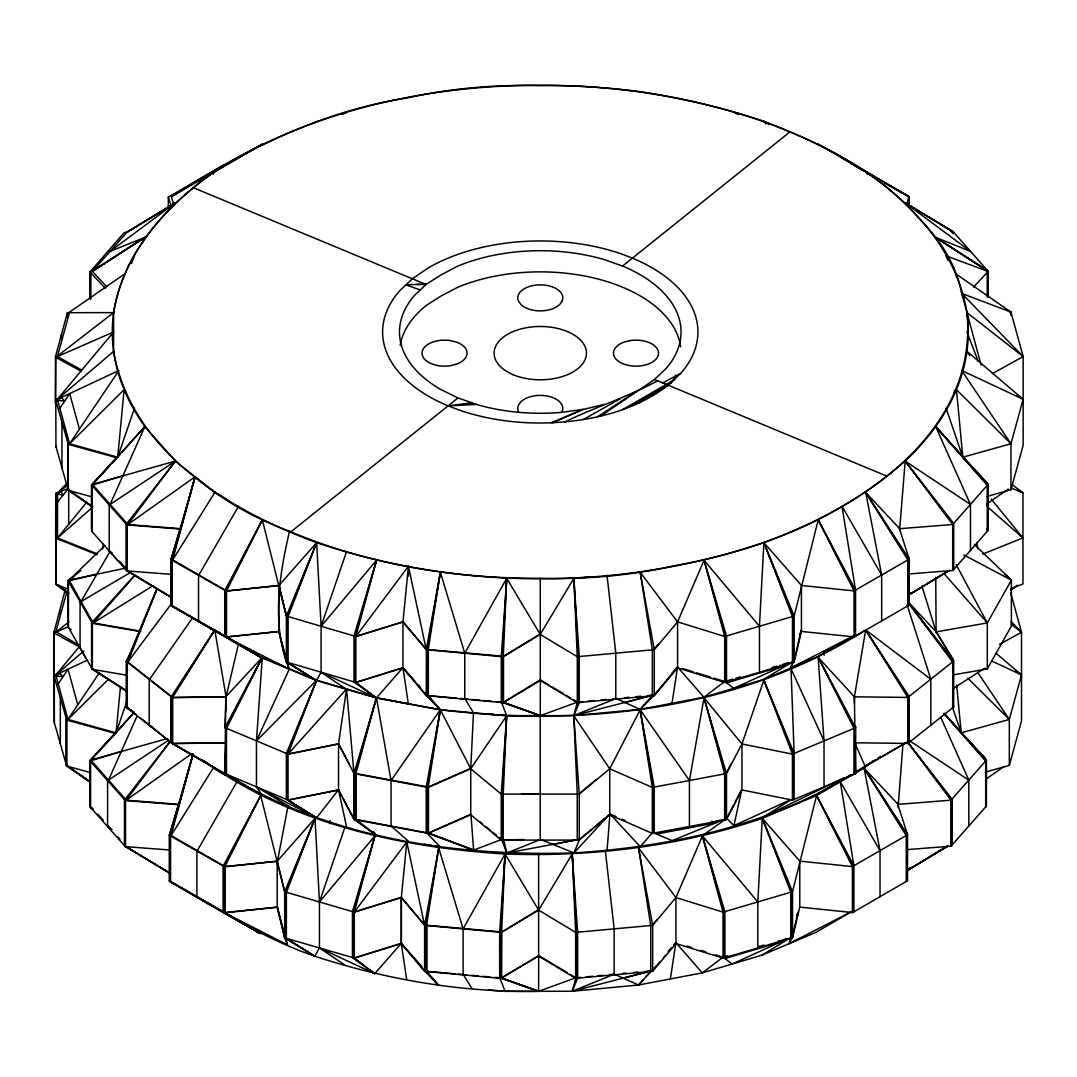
<?xml version="1.0" encoding="UTF-8"?>
<svg xmlns="http://www.w3.org/2000/svg" width="1077" height="1077" viewBox="0 0 1077 1077"><rect width="100%" height="100%" fill="white"/><g stroke="black" fill="none" stroke-linecap="round" stroke-linejoin="round"><path stroke-width="1.5" d="M329.952 823.743L329.952 820.391M824.188 655.099L824.188 651.747M854.411 742.78L907.844 743.413L930.824 725.225L930.824 679.25L865.679 629.951L854.411 696.806L855.515 773.623L792.43 800.09L741.959 789.953L726.49 819.489L724.646 819.934L652.325 833.396L609.744 814.75L579.224 840.087L501.249 840.087L470.73 814.75L470.73 768.776L473.49 712.772L464.941 698.879L459.946 698.434M540.277 578.322L540.277 680.422L577.285 702.689L654.291 695.648L677.581 667.875L724.686 682.441L726.517 682.01L794.166 662.005L801.436 631.432L854.048 636.884L909.176 605.059L908.719 557.671L899.039 527.34M567.283 972.639L538.688 955.582L538.621 991.325C462.693 992.725 386.831 979.828 314.753 956.201C263.192 938.538 217.581 908.786 170.556 881.955L169.264 881.08L169.264 835.106L178.486 804.707L125.511 800.628L124.461 799.659L89.822 760.604L114.876 733.343L66.666 720.028L54.321 676.733L54.16 675.589L58.427 673.206M548.907 685.026L540.331 679.91L540.264 715.653L506.675 715.747L440.305 709.824L376.358 697.99L316.396 680.529L261.899 657.872L172.199 606.284L170.893 605.409L170.893 559.434L180.128 529.036L127.153 524.97L126.103 523.987L91.464 484.933L116.504 457.685L68.309 444.357L55.95 401.061L55.789 399.917L60.056 397.534M96.849 553.713L57.525 537.921L57.525 492.903L66.949 483.371M131.179 652.985L126.224 661.318L126.224 707.306L172.32 743.615L238.179 781.552L224.958 773.623L225.753 696.873L262.29 657.36L284.92 666.865M225.618 747.707L224.958 773.623C328.418 837.973 453.915 856.619 573.96 852.903C670.217 846.764 768.224 826.005 851.086 774.713M173.855 204.765L171.378 196.768L262.33 144.062L198.585 181.057C327.166 94.83 488.877 72.361 640.182 91.68C719.53 103.594 798.057 127.396 865.706 171.472C914.158 205.088 957.197 252.503 966.931 312.559C978.589 431.285 861.735 507.684 763.889 542.673C620.042 590.856 460.498 590.856 316.651 542.673L278.822 585.551L278.822 631.539L286.388 662.005L355.868 682.441L402.946 667.673L408.331 703.9L376.452 697.761L346.538 688.957L338.528 743.978L288.044 754.115L224.958 727.648L226.062 696.832L238.542 643.656L248.316 649.296M225.658 754.142L224.958 773.623L288.044 800.09L316.517 817.86L338.541 789.764L346.498 826.597M759.46 672.263L759.46 626.289L704.062 560.269L677.581 621.887L654.291 649.673L577.285 656.714L540.277 634.447L506.702 578.322L503.269 656.714L503.269 702.689L426.25 695.648L402.892 667.686L376.358 697.99L321.094 672.263L321.094 626.289L316.651 542.673C228.593 509.986 131.421 451.653 113.61 351.385L57.404 399.298L69.601 443.751L117.703 457.2L119.884 454.75M225.066 774.996L213.206 768.116L171.028 835.617L193.039 754.048L169.735 834.742L224.878 866.581L277.193 861.223L284.678 891.783L352.462 911.613L354.293 912.057L401.304 897.37L424.621 925.345L501.626 932.386L505.059 853.994C399.648 847.451 290.938 823.461 203.984 760.806M652.366 695.917L652.366 649.943L640.182 572.25L677.581 621.887L724.686 636.467L759.46 626.289L763.889 542.673L801.436 585.457L801.436 631.432M538.635 853.994L538.635 956.093L575.643 978.36L652.662 971.319L675.939 943.546L723.044 958.113L724.888 957.682L757.818 947.935L757.818 901.961L762.26 818.345L816.581 795.553L864.077 768.13L873.285 760.82M464.752 699.215L464.752 653.241L506.702 578.322L502.286 656.62L502.286 702.608M757.818 947.935L792.524 937.677L799.794 907.103L799.794 861.129L762.26 818.345C679.695 846.482 592.054 857.104 505.059 853.994L500.643 932.292L500.643 978.266L538.635 956.093M506.702 578.322L501.29 656.62L501.29 702.594M799.794 907.103L852.405 912.556L853.913 911.815L853.913 865.841L816.581 795.553L792.524 891.702L757.818 901.961L702.419 835.94L675.939 897.558L652.662 925.345L575.643 932.386L538.635 910.119L505.059 853.994L499.647 932.292L499.647 978.266L500.643 978.266M607.105 849.793L609.811 815.545M970.458 504.467L935.671 426.546L988.08 484.394L952.687 524.512L899.726 528.699L905.192 461.091L970.458 504.467L970.458 550.455L953.724 569.504L952.687 570.487L908.005 574.028M903.011 743.359L898.097 807.656M112.223 463.11L117.703 457.2L124.124 389.672L69.601 443.751L118.874 370.528L57.404 399.298L113.61 331.999L57.404 356.554L81.677 370.017M169.735 834.742L179.186 804.371L126.238 800.171L90.831 760.066L116.074 732.872L120.449 686.749M590.425 576.801L573.853 578.309L540.277 634.447L503.269 656.714L501.29 656.62L426.25 649.673L402.973 621.887L408.425 566.26L355.868 636.467L355.868 682.441L376.358 697.99L354.023 682.01L354.023 636.022L376.492 560.269L321.094 626.289L286.388 616.031L278.822 585.551L226.507 590.91L171.378 559.071L195.099 476.774L214.835 492.445L226.708 499.324M401.304 897.37L401.304 943.344L374.715 973.662L354.293 958.032L354.293 912.057L406.796 841.931L401.344 897.558L401.344 943.546L424.621 971.319L499.647 978.266M578.012 839.616L506.809 853.065L501.626 839.508L473.624 850.103L428.107 833.315L353.996 819.489L353.996 773.515L338.541 743.776L288.044 754.115L288.044 800.09L338.528 789.953L288.044 800.09M672.021 703.281L677.541 667.026L703.914 697.209L763.62 679.466L817.793 656.553L853.792 635.632L790.706 668.009L792.443 661.722M670.379 978.953L675.898 942.698L702.271 972.881L761.991 955.137L816.151 932.224L852.149 911.304M909.136 742.538L909.136 696.563L865.679 629.951C740.545 709.595 585.201 727.567 440.331 709.743L428.148 787.422L428.148 833.396L470.73 814.75M503.228 840.181L503.228 794.193L506.661 715.801L470.73 768.776L428.148 787.422L426.223 787.152L353.996 773.515L376.452 697.761L440.331 709.743L427.206 787.247L427.206 833.221M425.603 925.426L438.729 847.922L463.11 928.912L463.11 974.887M689.428 826.49L689.428 780.515L704.021 697.761L741.959 743.978L792.43 754.115L854.007 728.389L855.515 727.648L855.421 726.235L855.421 772.209L854.586 747.68M102.584 549.041L103.473 544.154M794.126 799.484L794.126 753.51L763.862 680.152L741.959 743.978L726.49 773.515L689.428 780.515L640.142 709.743L609.744 768.776L579.224 794.112L501.249 794.112L470.73 768.776L440.331 709.743L426.223 787.152L426.223 833.127M424.621 971.319L424.621 925.345L438.729 847.922L426.546 925.601L426.546 971.589M289.498 531.271C279.064 576.235 271.323 625.037 289.148 669.194L224.743 636.372L172.199 606.284L172.199 560.296L170.893 559.434M287.855 806.942L277.476 861.129L277.476 866.056M733.572 805.071L726.706 818.372L733.895 825.669L741.622 790.41M794.463 659.272L801.14 630.301L799.834 635.013M792.443 936.559L798.017 912.407M855.555 636.144L855.555 590.169L818.224 519.881L794.166 616.031L794.166 662.005M55.641 356.043L55.492 403.161L55.641 356.043L67.366 312.693L113.61 312.613C123.518 252.664 166.302 205.007 214.835 171.472L213.098 174.326M68.093 593.521L56.085 584.367L55.762 539.348M53.998 677.689L53.85 678.833L53.85 632.859L65.28 589.482M113.489 313.569C122.59 253.27 165.723 206.434 213.704 172.293M113.61 351.977L113.61 312.613L57.552 355.989M56.516 398.773L55.641 402.596M78.608 644.894L55.923 631.66M391.045 826.49L391.045 780.515L376.452 697.761L355.827 773.946L355.827 819.934M582.792 701.679L577.501 702.083L573.839 715.572L506.675 715.734L490.102 714.253M581.163 977.351L575.858 977.754L572.197 991.244L505.046 991.392L488.46 989.925M57.404 356.554L69.601 312.101L124.124 274.312M67.918 626.922L55.762 632.226L66.666 592.471M986.895 496.457L1010.953 489.739L1010.953 443.751L1023.15 399.298L966.931 351.331L969.717 355.531M1010.953 489.739L1023.15 445.272L1023.15 356.554L1010.953 312.101L956.43 274.258L956.43 277.543M985.267 772.128L1009.311 765.41L1009.311 719.423L1021.508 674.956L995.956 653.16M1009.311 765.41L1021.508 720.944L1021.508 632.226L1010.616 592.525M180.047 801.234L193.025 754.021L170.435 835.16M850.682 912.057L789.064 943.681L790.37 938.969M796.455 916.971L797.761 912.259M172.078 559.488L195.099 476.774L127.867 524.512L92.474 484.394L144.87 426.546L110.096 504.467L175.363 461.091L127.867 524.512L180.815 528.699L195.099 476.774L172.657 559.946L214.835 492.472M376.452 697.761L354.939 773.69L354.939 819.664M171.862 602.218L170.893 605.409L214.215 630.557L211.738 628.605M180.317 530.301L171.378 559.071L171.378 605.059L172.078 605.462M906.78 204.468L909.176 196.768L841.972 157.767L909.176 196.768L909.176 206.622M117.703 457.2L134.504 408.116M80.156 645.756L55.762 674.956L67.959 719.423L116.074 732.872L126.359 702.783M346.579 551.478L321.094 626.289L355.868 636.467L402.973 621.887L425.348 648.166M344.936 827.149L319.452 901.961L319.452 947.935L314.753 956.201L284.678 937.757L277.193 907.211L277.193 861.223L315.022 818.345L319.452 901.961L374.863 835.94L354.293 912.057L401.344 897.558L423.719 923.837M112.439 335.055L113.61 331.999M316.651 542.673L287.276 616.286L287.276 662.274L316.396 680.529L286.388 662.005L286.388 616.031L316.651 542.673L288.084 616.623L288.084 662.611L316.396 680.529L321.094 672.263L346.377 689.253M170.556 835.967L224.622 866.81L224.622 912.784L287.505 944.866L284.678 937.757L284.678 891.783L315.022 818.345L286.374 892.375L286.374 938.35L314.753 956.201L284.678 937.757L277.476 907.103L224.622 912.784L170.556 881.955L170.556 835.967L169.264 835.106M131.502 263.475L134.504 255.828M315.022 818.345L285.567 892.039L285.567 938.013L286.374 938.35L354.293 958.032L401.344 943.546L424.782 971.064L438.676 985.495L426.721 971.333L424.782 971.064L424.782 925.089L501.842 931.955L538.688 909.594M171.364 603.86L127.826 661.992L127.382 661.48L156.932 589.011L127.826 661.992L172.63 697.438L226.062 696.832L214.794 629.951L171.337 696.563L171.337 742.538L262.021 795.203L256.461 786.897L256.461 740.922L262.29 657.36L224.958 727.648M523.799 839.521L501.815 839.993L503.605 839.589L506.809 853.065L540.614 839.454L573.96 852.903L579.601 839.32L604.884 818.157M127.382 661.48L126.79 661.009L156.879 588.971M142.164 243.51L144.87 237.384L110.096 251.385L93.228 270.394L92.474 271.458L106.731 286.832M168.174 740.464L108.467 780.138L137.237 715.667M790.706 668.009L794.086 660.888L793.197 661.157M789.064 943.681L791.77 937.986M726.706 772.397L731.283 763.526M735.106 802.109L741.205 790.289M225.807 590.506L262.33 519.881L286.388 616.031L279.131 585.484L226.264 591.138L172.199 560.296M224.164 866.177L260.688 795.553L284.678 891.783M223.356 865.841L260.688 795.553L224.878 866.581L224.878 912.556L277.193 907.211L283.641 930.743M952.633 674.969L987.286 668.925L1011.384 626.1L1011.384 580.126L1004.922 574.337M89.956 298.275L89.956 271.996L124.03 232.78L127.651 231.595M986.317 483.883L987.071 482.819L962.838 457.2L946.05 408.062M463.11 928.912L505.059 853.994M987.286 668.925L987.286 622.937L1011.384 580.126L974.322 544.397M970.458 550.455L988.08 530.369L988.08 484.394L962.838 457.2L956.43 389.632L1010.953 443.751L962.838 457.2M908.019 849.565L951.045 846.159L986.438 806.04L986.438 760.066L944.071 713.297L985.993 760.577L985.993 806.552M198.882 575.024L238.582 506.177M197.253 850.695L236.94 781.848M141.047 631.297L93.187 622.937L81.071 601.545L110.083 551.397M126.79 661.009L130.142 655.462M172.037 696.967L214.794 629.951L172.63 697.438L172.63 743.413L225.753 742.847L172.32 743.615L172.32 697.627L126.224 661.318M59.773 408.425L69.668 393.549L79.429 429.144M58.145 684.097L68.026 669.221L77.786 704.816M99.394 672.721L67.959 719.423L108.265 679.452M391.045 780.515L440.331 709.743M149.649 679.25L192.231 618.333M169.749 742.08L126.238 800.171L190.723 754.398M169.601 742.08L125.188 799.201L127.921 797.909L125.78 799.659M57.391 502.138L68.699 488.231L57.525 492.903L66.868 485.767M86.443 502.609L57.525 537.921L92.407 507.402M654.453 648.879L658.653 643.817M652.824 924.551L657.024 919.489M660.161 961.68L638.486 985.011L572.197 991.244L577.837 977.66L575.724 978.239L576.841 977.66M663.311 957.884L665.411 955.353M668.561 951.556L671.711 947.76M673.812 945.229L675.898 942.698L673.704 945.189M984.984 759.002L985.428 758.491L968.129 740.182L986.438 760.066L951.045 800.171L951.045 846.159M651.625 833.652L640.25 846.684L611.063 815.127M126.83 232.322L110.096 251.385L175.363 202.839L126.83 232.322L175.363 202.839L127.409 231.851M134.881 575.401L93.187 622.937L152.961 585.74M908.409 594.867L910.59 592.39M578.484 701.989L577.366 702.567L579.48 701.989L573.839 715.572L640.128 709.353L651.127 696.9M672.035 673.246L677.541 667.026L654.453 694.853L640.128 709.353L615.99 698.515L612.665 698.838M609.38 974.658L614.348 974.187L638.486 985.011L642.888 980.043M646.187 976.301L649.498 972.571M668.198 951.408L671.496 947.679M122.051 452.286L144.87 426.546M116.074 732.872L133.454 713.257M824.026 786.897L824.026 740.922L818.183 657.36L854.411 696.806L907.844 697.438L953.683 661.009L935.348 630.26M930.824 725.225L953.683 706.997L953.683 661.009L908.248 602.568L953.105 661.48M134.8 575.118L92.434 621.887L95.032 620.837L92.878 622.398M134.315 712.072L90.831 760.066L167.366 738.553M573.96 852.903L608.815 815.141M108.925 466.651L92.474 484.394L175.363 461.091L126.83 523.53L129.563 522.251L127.409 524.001M973.554 287.115L988.08 271.458L987.326 270.394L953.724 232.322L905.192 202.839L970.458 251.385L935.671 237.384L988.08 271.458L988.08 296.094M668.198 385.189L680.772 373.315A157.673 91.033 0 0 0 632.953 258.345L622.654 254.374A157.673 91.033 0 0 0 428.781 267.621L412.706 278.485L399.782 290.669A157.673 91.033 0 0 0 447.601 405.639L457.887 409.61A157.673 91.033 0 0 0 540.277 423.032C584.932 422.588 631.66 413.056 667.834 385.499L632.953 405.639M104.954 545.581L69.103 580.126L81.071 601.545L130.344 572.56M600.616 416.099L654.17 379.764L665.707 368.899A140.777 81.287 0 0 0 623.031 266.234L604.184 259.57A140.777 81.287 0 0 0 457.523 266.234L441.193 274.797L426.384 284.22L414.833 295.098A140.777 81.287 0 0 0 440.722 389.47L457.523 397.75M83.871 651.006L55.762 674.956L87.412 660.147M579.601 793.345L596.039 779.586M607.415 816.029L609.932 813.916M952.526 659.838L953.105 659.366L936.128 631.862L908.463 602.151M61.214 397.507L57.552 400.429L64.728 400.994L61.214 397.507L57.552 399.863M59.585 673.179L55.923 676.1L63.085 676.666L59.585 673.179L55.923 675.535M113.489 313.622A427.973 247.091 0 0 0 145.543 427.488L176.278 461.912L196.135 477.555A321.094 185.379 0 0 0 290.911 531.823L458.021 397.925L476.357 404.413A140.777 81.287 0 0 0 562.302 412.276L583.142 409.381L552.649 422.749M622.533 266.059L789.643 132.121M290.911 531.823C369.869 565.196 456.581 578.914 542.027 578.268A321.094 185.379 0 0 0 673.785 565.91C758.302 550.912 841.487 517.835 906.094 460.229A427.973 247.091 0 0 0 966.796 311.603L961.398 292.459A321.094 185.379 0 0 0 919.637 219.264C878.738 171.378 820.216 142.958 762.395 120.786C690.33 97.132 614.455 84.289 538.527 85.662A321.094 185.379 0 0 0 406.769 98.034C321.175 111.066 243.631 150.713 171.378 196.768M853.913 911.815L907.534 880.73L907.534 834.742L897.397 803.011M55.762 632.226L68.834 622.008M127.194 691.501L92.353 669.302L67.959 626.545L67.959 580.57L80.802 570.702M1010.832 590.277L1017.509 585.161M74.259 576.195L69.103 580.126L125.659 568.104M908.328 594.625L910.994 592.633M908.019 869.301L910.684 867.322M60.999 491.449L57.364 494.047L63.045 495.178L60.999 491.449L57.512 493.481M704.035 834.54L725.373 819.328M986.451 504.238L1008.287 489.052M986.182 778.954L1003.926 766.622M637.49 390.614L597.668 416.718M854.074 772.882L874.914 760.025M877.688 758.208L880.461 756.391M92.474 271.458L144.87 237.384L93.228 270.394M92.918 270.946L144.87 237.384M952.876 688.674L985.038 668.09M791.151 799.673L763.741 816.797L843.399 778.065M313.905 122.953L316.651 121.27M763.62 679.466L794.086 660.888M761.991 955.137L791.07 937.407M949.147 570.675L908.53 595.083L948.689 570.622M906.996 870.66L947.06 846.293M426.25 695.648L426.425 649.418L503.484 656.283L540.331 633.922M540.331 679.91L503.484 702.258L496.51 701.719M908.571 595.043L949.577 570.191M494.882 977.391L501.842 977.929L538.688 955.582M947.935 845.862L906.942 870.714L947.518 846.347M638.755 403L664.455 387.451L622.654 409.61L674.714 379.562M503.269 702.689L540.277 680.422M501.626 932.386L538.635 910.119L572.21 853.994L577.622 932.292L577.622 978.266M168.322 208.628L168.322 197.131L223.235 165.171L226.507 164.943M851.301 774.498L817.914 793.884M854.748 742.834L865.208 766.407L906.686 742.241M801.436 585.457L854.048 590.91L907.884 559.946L909.176 559.071L908.692 557.684L908.692 603.658M865.208 766.407L906.12 742.686M799.794 861.129L852.405 866.581L907.534 834.742L864.077 768.13L880.03 850.695L880.03 896.67M583.424 419.478L620.325 398.705M992.442 373.571L1023.15 356.554L961.68 293.415L1010.953 312.101L1010.953 315.386M999.577 644.383L1021.508 632.226L1011.074 621.51M662.759 382.927L680.772 373.315M657.549 380.76C627.851 397.198 595.325 406.891 564.94 421.901M733.895 825.669L791.016 799.511M342.069 114.512L346.579 112.466M790.343 662.597L733.76 688.338L724.754 681.485L713.741 678.12M787.314 938.888L732.131 964.009L723.125 957.157L715.249 954.747M373.315 831.525L376.479 835.321L354.225 819.26L354.225 773.273L428.471 787.018L470.932 768.264M428.471 787.018L428.471 832.992L470.932 814.252L473.624 850.103L427.529 832.817M551.182 422.776L583.142 409.381M92.918 484.906L122.899 475.832M91.289 760.577L121.257 751.504M721.819 820.364L672.142 840.612L653.954 833.006M723.327 819.759L725.588 818.843M55.614 540.492L55.762 493.374L60.285 491.543M615.99 698.515L573.839 715.572L653.147 695.203M614.348 974.187L572.197 991.244L652.824 970.525L651.841 970.619M982.789 554.049L1022.962 537.921L991.23 499.149M1010.603 588.863L1022.962 583.896L1022.962 492.903L1012.272 484.744M788.122 663.095L780.987 665.774L788.781 663.122M786.479 938.767L779.344 941.446L787.139 938.794M577.501 702.083L540.264 715.653L501.505 702.177L506.675 715.734M575.858 977.754L538.621 991.325L499.863 977.849L505.046 991.392M69.399 580.678L96.89 574.216M279.118 631.432L226.264 637.113L226.264 591.138M647.546 695.594L652.527 695.136L649.189 696.213L652.043 695.379M402.973 621.887L355.868 636.467L376.492 560.269L354.979 636.197L354.979 682.185L376.358 697.99M354.293 958.032L401.304 943.344L422.184 966.904M355.868 682.441L402.973 667.875L426.425 695.405L440.305 709.824L428.35 695.661L426.304 695.257M793.197 615.169L794.086 614.913M726.558 682.858L782.05 666.367L779.923 665.182M724.915 958.53L780.408 942.038L778.281 940.854M732.643 679.156L724.754 681.485L703.914 697.209L640.128 709.353M735.793 678.227L740.518 676.827M772.034 667.511L776.773 666.111M783.033 664.253L787.718 662.867M757.818 901.961L723.044 912.138L675.939 897.558L638.553 847.922L650.723 925.601L650.723 971.589M650.414 971.05L623.22 978.145M727.85 955.757L723.125 957.157L702.271 972.881L638.486 985.011M759.366 946.441L764.091 945.041M759.46 626.289L794.166 616.031L763.889 542.673L792.47 616.623L792.47 662.611M720.082 820.216L713.688 822.074L721.711 820.149M977.701 672.425L1009.311 719.423L961.209 732.872L944.906 714.482M624.862 702.487L652.527 695.136M583.774 409.3L604.184 404.413M577.353 839.629L552.878 844.381M656.539 834.083L715.828 822.815L711.56 821.334M689.428 780.515L652.325 787.422L609.744 768.776L573.812 715.801L577.245 794.193L577.245 840.181M921.872 586.009L936.128 631.862L987.286 622.937L956.134 564.536M471.847 402.811L448.14 405.854L476.357 404.413M224.622 866.81L277.193 861.223M172.657 605.934L226.507 636.884L278.822 631.539L289.148 669.194M587.773 701.194L594.41 700.575M601.047 699.942L606.028 699.458M586.13 976.866L592.781 976.233M597.762 975.762L602.73 975.291M624.297 697.748L629.278 697.29M635.915 696.671L640.909 696.213M622.654 973.42L625.979 973.11M634.286 972.343L637.611 972.033M645.904 971.266L649.229 970.956M426.384 284.22L405.517 284.759L420.313 289.928M172.32 697.627L225.753 696.873L225.753 710.012M578.605 839.32L579.601 839.32M521.726 794.18L540.237 794.166M416.651 284.463L426.075 284.503L194.075 188.017M171.849 574.378L127.153 570.945L126.103 569.975L91.464 530.921L91.464 484.933M170.206 850.049L125.511 846.616L124.461 845.633L89.822 806.592L89.822 760.604M951.085 231.218L953.132 231.851M456.621 698.138L428.35 695.661L428.35 649.687M454.992 973.81L426.721 971.333L426.721 925.358M458.317 974.106L466.624 974.847M426.425 695.405L440.305 709.824L424.917 692.471M464.941 698.879L468.266 699.175M471.591 699.471L479.898 700.225M483.223 700.521L491.529 701.275M471.605 975.291L478.255 975.897M483.25 976.341L489.887 976.947M67.959 580.57L92.353 623.327L140.279 631.566M127.059 675.279L92.353 669.302L92.353 623.327M424.459 844.193L440.426 847.168L426.546 832.736L354.145 819.126L338.488 789.764M354.225 819.26L376.479 835.321L356.056 819.691L356.056 773.717M92.407 496.995L68.309 490.331L55.789 445.891M89.162 772.222L66.666 766.003L54.321 722.707L53.998 631.714M1010.953 312.101L1009.028 311.563L1008.718 310.472M344.963 688.499L316.625 680.152L289.457 668.763L256.461 740.922L316.625 680.152L288.044 754.115L346.538 688.957L353.996 773.515M682.266 668.48L693.278 671.846M696.429 672.815L710.591 677.15M686.924 946.077L691.636 947.518M701.087 950.412L705.812 951.853M502.501 702.177L540.264 715.653L503.484 702.258L503.484 656.283M500.859 977.849L538.621 991.325L501.842 977.929M988.08 271.458L946.05 255.828L947.854 260.419M428.471 832.992L473.624 850.103M1018.128 489.873L1022.962 492.903L1010.832 487.827M97.051 554.695L56.085 538.392L55.762 493.374M68.214 589.2L56.085 584.367L56.071 537.813M654.479 379.481L886.479 475.967M611.467 814.575L616.044 816.568M622.143 819.22L625.198 820.539M149.205 679.506L149.205 725.481L152.207 726.8M733.976 112.466L738.485 114.512M374.715 973.662L352.462 957.601L352.462 911.613L374.863 835.94L353.404 911.788L353.404 957.776L374.715 973.662L319.452 947.935L344.734 964.925M991.527 660.915L1021.508 674.956L1015.53 670.904M316.517 817.86L286.347 799.484L286.347 753.51L316.625 680.152L287.236 753.779L287.236 799.753L316.517 817.86L256.461 786.897L289.269 806.525M963.848 554.978L1011.384 580.126M1017.159 395.232L1023.15 399.298L961.68 370.475L1010.953 443.751M55.492 357.187L81.3 371.363M53.85 632.859L79.658 647.035M850.763 163.691L854.048 164.943L818.224 144.062M854.559 165.858L863.148 170.785M866.016 172.414L876.045 178.163M878.913 179.805L881.767 181.448M884.634 183.077L906.12 195.381M171.028 881.605L224.878 912.556M216.194 630.759L220.381 633.182M223.181 634.784L237.142 642.848M251.116 650.912L258.103 654.951M198.518 575.32L198.518 621.294L261.899 657.872L226.264 637.113M196.889 850.992L196.889 896.966L260.257 933.544L224.622 912.784M841.972 157.767L907.884 195.906M169.735 880.73L170.435 881.134M211.779 765.882L214.336 767.901L171.028 742.74L171.028 696.765M169.264 881.08L212.573 906.228L208.857 903.307M262.021 795.203L225.766 773.973L225.766 727.985L262.29 657.36L226.466 728.389L226.466 774.376M198.518 621.294L214.215 630.557M196.889 896.966L212.573 906.228M551.761 686.736L563.204 693.561M566.058 695.257L570.352 697.815M573.206 699.525L576.06 701.235M570.137 974.348L574.431 976.906M952.687 231.34L905.192 202.839L953.724 232.322M126.103 523.987L126.103 569.975L171.674 597.56L127.153 570.945L127.153 524.97M131.582 710.847L127.274 708.276L127.274 662.301M171.701 597.587L126.696 570.433L126.696 524.459M132.444 711.157L126.817 707.764L126.817 661.79M170.072 873.259L125.053 846.105L125.053 800.13M126.224 707.306L131.919 710.753M769.395 124.636L763.889 121.27L765.922 123.922M109.235 504.978L109.235 550.953L112.089 552.73M111.873 829.29L107.592 826.624L107.592 780.637M93.376 809.419L90.589 807.642L90.589 761.668M127.086 691.313L92.043 668.763L92.043 622.775M126.009 690.545L91.585 668.252L91.585 622.264M89.822 806.592L92.582 808.369M149.205 725.481L154.751 729.089M201.87 759.77L214.336 767.901M909.109 740.464L968.815 780.138L968.815 826.126M91.451 506.338L68.309 490.331L68.147 443.778M71.149 629.547L68.43 627.662L68.43 581.688M89.808 782.01L66.666 766.003L66.666 720.028M68.147 489.766L92.73 506.971M89.728 781.673L66.505 765.437L66.505 719.449M92.555 506.661L67.838 489.214L67.838 443.239M68.941 766.824L66.195 764.885L66.195 718.911M71.688 768.763L89.539 781.363M1005.905 575.845L1009.93 578.887M56.071 583.801L67.797 592.848M58.535 585.269L68.982 593.414M1023.15 356.554L966.931 312.559L981.147 365.17M1011.047 624.041L1021.508 632.226M136.819 715.074L126.79 706.997M140.67 718.117L171.337 742.538M479.884 821.616L482.442 823.717M486.279 826.88L490.116 830.03M492.674 832.144L496.51 835.294M499.068 837.394L501.626 839.508M986.828 506.271L1022.962 537.921M391.328 826.167L408.452 841.231M967.833 678.241L1009.311 719.423M881.659 621.012L881.659 575.024L865.706 492.472L899.726 528.699M906.255 881.605L906.255 835.617L864.077 768.13L898.097 804.371L951.045 800.171L907.507 742.053M89.956 271.996L105.438 288.515M986.855 529.049L988.08 530.369M425.765 971.158L438.676 985.495L430.975 976.812M949.874 229.859L953.307 233.709M983.328 267.392L985.549 269.883M987.326 531.432L987.326 485.458L935.671 426.546L987.636 484.906L987.636 530.894M935.671 426.546L950.883 443.711M953.064 446.161L958.49 452.286M415.035 681.31L402.973 667.875L402.946 621.698M418.334 685.026L420.528 687.503M109.221 550.953L117.676 560.471M97.913 814.239L103.19 820.176M119.507 561.171L125.78 568.319M108.467 826.126L111.604 829.694M117.878 836.842L119.964 839.225M944.435 574.028L987.286 622.937M943.923 713.499L985.684 761.129L985.684 807.104M952.687 570.487L952.687 524.512L905.192 461.091L953.724 523.53L953.724 569.504M905.192 461.091L953.132 524.001L953.132 569.975M908.113 602.541L952.647 661.992M907.884 605.934L907.884 559.946L865.706 492.472L909.176 559.071L909.176 605.059M865.706 492.472L908.476 559.488L908.476 605.462M864.077 768.13L906.834 835.16L906.834 881.134M463.298 974.55L471.861 988.444M865.706 171.472L867.456 174.326M952.822 705.57L953.683 706.997M881.659 575.024L841.972 506.177L855.555 590.169M880.03 850.695L840.329 781.848L853.913 865.841M85.837 658.101L80.061 647.95L80.075 601.962M338.528 743.978L349.513 764.482M854.007 774.376L854.007 728.389L818.183 657.36L855.515 727.648L855.515 773.623M353.996 819.489L338.528 789.953L338.541 743.776M818.183 657.36L854.707 727.985L854.707 773.973M401.25 943.358L406.689 979.572M824.026 740.922L791.016 668.763L794.126 753.51M940.854 717.497L968.815 780.138M790.828 938.269L790.828 892.294L762.26 818.345L792.524 891.702L792.524 937.677M763.889 542.673L793.278 616.286L793.278 662.274M762.26 818.345L791.635 891.958L791.635 937.932M966.931 331.945L978.118 361.064M952.539 707.508L961.209 732.872L965.773 737.799L961.209 732.872L956.672 685.08M907.157 604.911L930.824 679.25M168.322 197.131L171.378 206.717M908.719 557.671L908.948 558.398M907.076 833.342L907.305 834.069M464.752 653.241L440.372 572.25L426.25 649.673L408.425 566.26M724.686 682.441L724.686 636.467L704.062 560.269L726.517 636.022L726.517 682.01M724.646 819.934L724.646 773.946L704.021 697.761L726.49 773.515L726.49 819.489M723.044 958.113L723.044 912.138L702.419 835.94L724.888 911.694L724.888 957.682M704.062 560.269L725.575 636.197L725.575 682.185M704.021 697.761L725.535 773.69L725.535 819.664M702.419 835.94L723.932 911.869L723.932 957.857M1020.646 675.037L1021.508 678.214M284.503 933.88L287.505 944.866M406.796 841.931L424.621 925.345M976.704 542.525L977.889 549.028M640.182 572.25L654.291 649.673L654.291 695.648M652.325 833.396L652.325 787.422L640.142 709.743L654.264 787.152L654.264 833.127M638.553 847.922L652.662 925.345L652.662 971.319M640.142 709.743L653.281 787.247L653.281 833.221M607.024 575.293L615.802 653.241L615.802 699.215M605.382 850.965L614.159 928.912L614.159 974.887M577.285 702.689L577.285 656.714L573.853 578.322L579.264 656.62L579.264 702.594M573.812 715.801L579.224 794.112L579.224 840.087M573.853 578.322L578.268 656.62L578.268 702.608M855.434 726.221L855.461 726.962M935.738 577.232L936.128 631.862M987.636 297.212L987.636 270.946L935.671 237.384L987.326 270.394L987.326 296.673M954.249 390.991L954.249 394.276M953.105 659.366L953.105 707.454M952.822 659.595L952.647 707.966M952.081 845.176L952.081 799.201L907.682 742.08L951.503 799.659L951.503 845.647M908.476 196.364L908.476 206.219M908.436 742.955L908.436 696.967L865.679 629.951L907.844 697.438L907.844 743.413M854.748 636.48L854.748 590.506L818.224 519.881L854.048 590.91L854.048 636.884M854.411 696.806L854.411 703.362M853.105 912.152L853.105 866.177L816.581 795.553L852.405 866.581L852.405 912.556M793.237 799.753L793.237 753.779L763.862 680.152L792.43 754.115L792.43 800.09M741.959 743.978L741.959 789.953M677.581 621.887L677.581 667.875M675.939 897.558L675.939 943.546M609.744 768.776L609.744 814.75M576.626 978.266L576.626 932.292L572.21 853.994L575.643 932.386L575.643 978.36M540.237 715.801L540.237 840.127M502.245 840.087L502.245 794.112L506.661 715.801L501.249 794.112L501.249 840.087M501.842 931.955L501.626 978.36M428.188 695.917L428.188 649.943L440.372 572.25L427.232 649.754L427.232 695.742M427.407 649.512L427.407 695.486M425.765 925.183L425.603 971.414M408.425 572.829L408.425 576.114M355.168 773.461L355.168 819.435M226.507 636.884L226.507 590.91L262.33 519.881L224.999 590.169L224.999 636.144M226.062 696.806L226.062 709.931M225.551 590.735L225.551 636.709L261.899 657.872L224.743 636.372L224.743 590.398M223.908 866.406L223.908 912.381L260.257 933.544L223.101 912.044L223.101 866.07M180.128 529.036L180.128 532.321M171.606 559.838L171.606 605.812M171.728 697.169L171.728 743.143M169.964 835.51L169.964 881.484M125.511 800.628L125.511 846.616L170.004 873.245L124.461 845.633L124.461 799.659M92.232 485.996L92.232 531.971M90.71 270.933L90.71 298.854M90.401 271.485L90.401 299.406M68.699 489.86L68.699 524.257M67.218 313.259L67.218 316.544M66.909 313.811L66.909 317.096M61.968 422.144L61.968 468.118M61.349 334.934L61.349 338.218M60.325 697.815L60.325 743.79M59.706 610.605L59.706 613.89M55.789 399.917L55.95 447.036M55.842 515.883L55.91 583.222M54.308 676.154L54.321 722.707M675.764 375.213A140.777 81.287 0 0 1 670.809 383.587M400.173 345.178A140.777 81.287 0 0 1 426.384 305.37L441.193 295.946L457.523 287.384A140.777 81.287 0 0 1 599.216 279.333A140.777 81.287 0 0 1 680.624 346.767M562.032 411.777A22.523 13.005 0 0 0 562.032 405.046L559.784 401.909A22.523 13.005 0 0 0 520.77 401.909L518.522 405.046A22.523 13.005 0 0 0 518.522 411.777M562.032 301.237L559.784 304.374A22.523 13.005 0 0 1 520.77 304.374L518.522 301.237A22.523 13.005 0 0 1 540.277 284.866A22.523 13.005 0 0 1 562.032 301.237M455.8 364.403L450.374 365.709A22.523 13.005 0 0 1 422.022 353.148A22.523 13.005 0 0 1 450.374 340.588L455.8 341.88A22.523 13.005 0 0 1 455.8 364.403M630.18 340.588L624.741 341.88A22.523 13.005 0 0 0 624.741 364.403L630.18 365.709A22.523 13.005 0 0 0 658.532 353.148A22.523 13.005 0 0 0 630.18 340.588M513.19 374.729A46.176 26.656 0 0 0 586.211 355.895A46.176 26.656 0 0 0 521.43 328.808A46.176 26.656 0 0 0 513.19 374.729"/></g></svg>
